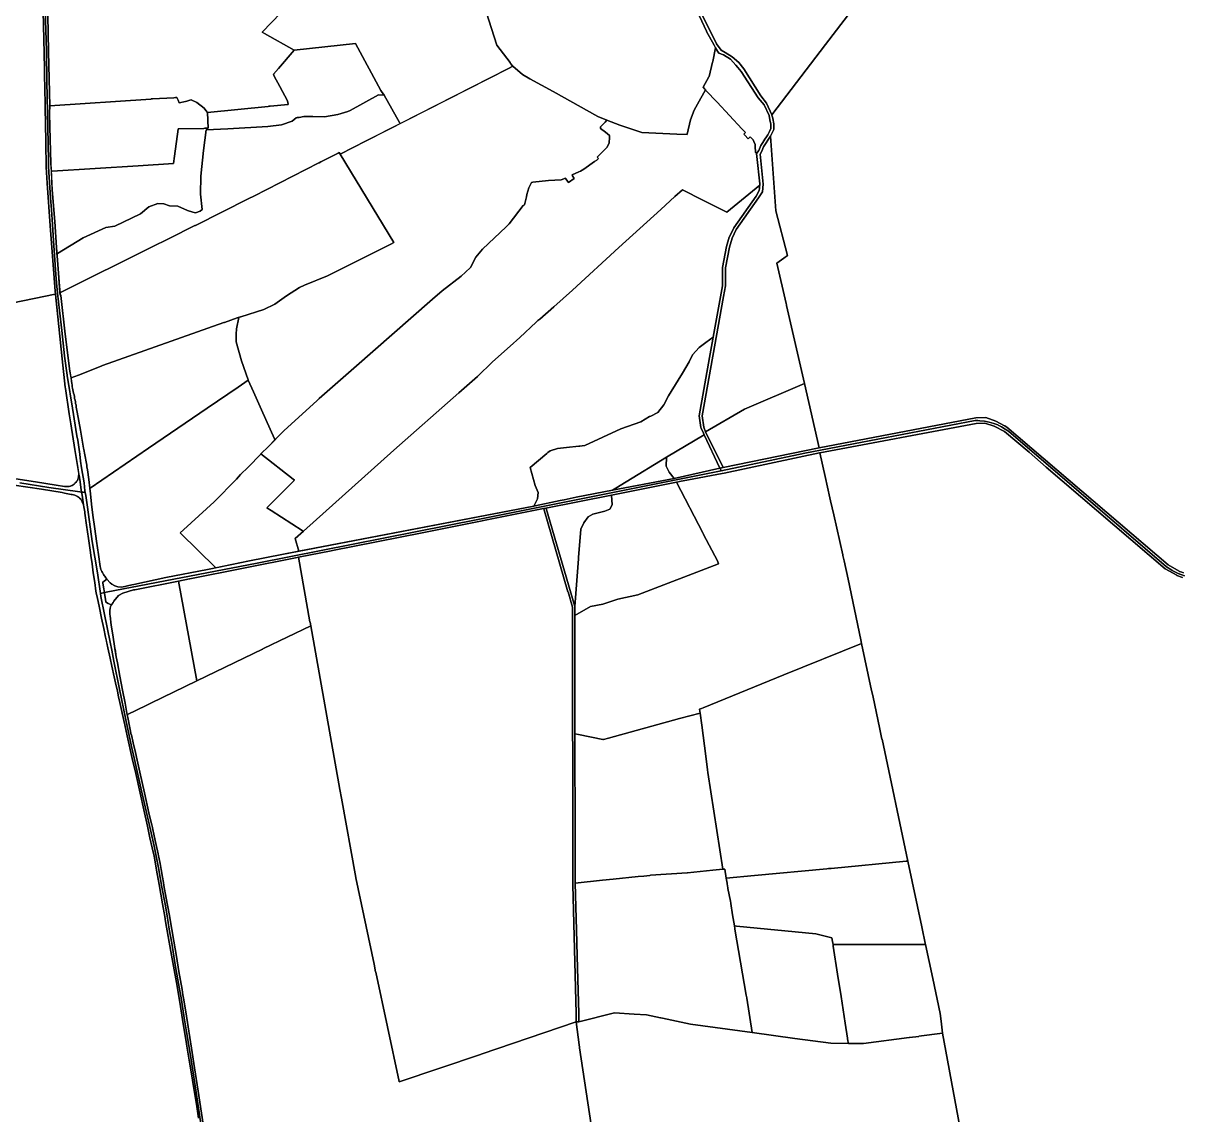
# Model space of a CAD drawing. Header units: metres. Extents: x 3 to 1005126, y 39 to 4383651.
# Drawn here: x 491839 to 493814, y 4359851 to 4361712 of the extents above; entities that cross this region are included whole.
import ezdxf

# ---------------------------------------------------------------- set-up
doc = ezdxf.new("R2010")
doc.units = ezdxf.units.M
doc.header["$MEASUREMENT"] = 0
doc.layers.add('TM_Llucmajor', color=7, linetype='Continuous')

msp = doc.modelspace()

# ---------------------------------------------------------------- linework, layer by layer
at = {"layer": 'TM_Llucmajor', "linetype": 'Continuous', "flags": 128}
for points in [[(493525.7, 4362092.7), (493206.6, 4361675.9), (493115.1, 4361556.1), (493106.1, 4361575.6), (493096.1, 4361588.1), (493067.1, 4361634.3), (493058.6, 4361645.3), (493047.2, 4361655), (493035.5, 4361662.2), (493028.6, 4361666), (493020.7, 4361677.3), (492971.6, 4361776.4)], [(493816.4, 4360775.2), (493813.6, 4360776.3), (493809.6, 4360777.8), (493809.4, 4360777.9), (493790.4, 4360789), (493515.5, 4361023.8), (493514.6, 4361024.3), (493512.2, 4361025.6), (493511.3, 4361026), (493496.5, 4361033.8), (493479.5, 4361039.8), (493462.9, 4361039.7), (493195.5, 4360988.4), (493170.4, 4361098), (493140.1, 4361231.1), (493139.8, 4361232.3), (493139.3, 4361234.3), (493123.5, 4361303.4), (493135.5, 4361311.9), (493141.7, 4361316.3), (493122.1, 4361392.1), (493122.1, 4361392.1), (493112.6, 4361519.5), (493118.3, 4361531.1), (493118.6, 4361540.8), (493116.6, 4361549.7), (493116.5, 4361550.1), (493115.2, 4361555.7), (493115.1, 4361556.1), (493206.6, 4361675.9), (493525.7, 4362092.7)], [(492388.9, 4361845), (492246.4, 4361696.7), (492250.4, 4361694.5), (492300.7, 4361666.2), (492274, 4361635.1), (492265.5, 4361625.2), (492267.1, 4361622.1), (492276.4, 4361604.5), (492289.5, 4361579.8), (492290.5, 4361574.4), (492290.7, 4361573.5), (492259.9, 4361570.7), (492259.3, 4361570.6), (492257.9, 4361570.5), (492256.7, 4361570.4), (492153.3, 4361560.2), (492150.6, 4361563.3), (492147.3, 4361567.1), (492134.9, 4361577), (492125.4, 4361581.3), (492123.3, 4361580.8), (492117.9, 4361579.5), (492115.8, 4361578.9), (492105.2, 4361576.3), (492103.1, 4361580.8), (492101, 4361585.4), (492099.3, 4361585.4), (492098.7, 4361585.3), (492095.9, 4361585.1), (492059.3, 4361583.1), (492057.4, 4361583), (492056.5, 4361582.9), (491884.7, 4361571.4), (491884.4, 4361571.4), (491884.4, 4361571.4), (491882.1, 4361664), (491880.5, 4361757.4)], [(492619.4, 4361759), (492646.1, 4361675), (492668.8, 4361645.1), (492669.8, 4361643.6), (492673.1, 4361639.3), (492673.1, 4361639.3), (492673.7, 4361638.7), (492666, 4361634.8), (492481.9, 4361541.2), (492480.7, 4361543.2), (492454.1, 4361589.4), (492449.7, 4361595.8), (492448.6, 4361597.5), (492405.4, 4361677.6), (492300.7, 4361666.2), (492250.4, 4361694.5), (492246.4, 4361696.7), (492388.9, 4361845)], [(492971.6, 4361776.4), (493020.7, 4361677.3), (493028.6, 4361666), (493035.5, 4361662.2), (493047.2, 4361655), (493058.6, 4361645.3), (493067.1, 4361634.3), (493096.1, 4361588.1), (493106.1, 4361575.6), (493115.1, 4361556.1), (493115.2, 4361555.7), (493116.5, 4361550.1), (493116.6, 4361549.7), (493118.6, 4361540.8), (493118.3, 4361531.1), (493112.6, 4361519.5), (493100.7, 4361501.7), (493097.7, 4361494.3), (493095.2, 4361488.9), (493100, 4361437.8), (493099.2, 4361424.5), (493092.2, 4361414.5), (493054.4, 4361360.7), (493047.3, 4361345.9), (493042.7, 4361330.3), (493036.3, 4361295.1), (493035.8, 4361272.2), (493035.8, 4361271), (493035.8, 4361264.3), (493032.5, 4361246.1), (492996, 4361042.8), (492999, 4361023.5), (493002.2, 4361015.5), (493031.8, 4360954.7), (493026.6, 4360953.6), (493026.5, 4360953.6), (492999.6, 4361010.6), (492998.3, 4361013.4), (492994.3, 4361021.8), (492994.1, 4361023.2), (492990.9, 4361042.7), (493008.7, 4361142.1), (493014.3, 4361173.4), (493014.5, 4361174.3), (493015, 4361176.8), (493030.8, 4361264.6), (493030.8, 4361264.7), (493031.2, 4361295.5), (493037.7, 4361331.3), (493037.7, 4361331.4), (493042.5, 4361347.7), (493042.6, 4361347.9), (493050, 4361363.3), (493050.1, 4361363.5), (493088.5, 4361417.6), (493093.7, 4361427.2), (493093.9, 4361430.5), (493094.2, 4361433.7), (493094.5, 4361438.1), (493094.5, 4361438.2), (493089.3, 4361484.7), (493088.7, 4361490.2), (493092.7, 4361495), (493096.4, 4361503.6), (493096.4, 4361503.8), (493099.8, 4361509.1), (493103.3, 4361514.4), (493105.9, 4361518.4), (493108.2, 4361521.9), (493111, 4361527.7), (493113.2, 4361532.6), (493113.5, 4361540.2), (493111.8, 4361547.7), (493110.2, 4361554.6), (493101.7, 4361573), (493091.9, 4361585.2), (493062.6, 4361629.9), (493057.3, 4361636.4), (493053.7, 4361640.7), (493044.4, 4361650.7), (493032.5, 4361658.1), (493024.7, 4361661), (493022.6, 4361664.3), (493019.1, 4361670.1), (493016.5, 4361674.5), (493003.8, 4361698), (493003.4, 4361698.7), (492991.9, 4361724.1)], [(491880.5, 4361757.4), (491882.1, 4361664), (491884.4, 4361570.6), (491884.2, 4361559.2), (491884.6, 4361535.3), (491886.4, 4361472.9), (491888.7, 4361428.4), (491892.8, 4361374.1), (491895.9, 4361330.1), (491897, 4361315.5), (491899.1, 4361285.9), (491902.1, 4361249.5), (491903.2, 4361248.1), (491910.5, 4361181.9), (491918.6, 4361118.9), (491921.4, 4361102.6), (491921.5, 4361101.3), (491921.8, 4361098.3), (491922.3, 4361095.3), (491922.8, 4361092.4), (491923.3, 4361090.3), (491923.9, 4361087.4), (491924.5, 4361084.5), (491925.1, 4361081.5), (491925.7, 4361078.6), (491926.3, 4361075.6), (491926.8, 4361072.7), (491927.4, 4361069.7), (491928, 4361066.8), (491928.5, 4361063.8), (491929.1, 4361060.9), (491929.6, 4361057.9), (491930.2, 4361055), (491930.7, 4361052), (491931.2, 4361049.1), (491936.6, 4361018.5), (491942, 4360987.6), (491942.4, 4360985.3), (491943, 4360982.4), (491943.5, 4360979.4), (491943.5, 4360979.3), (491944.1, 4360976.4), (491944.6, 4360973.4), (491945.1, 4360970.5), (491945.7, 4360967.5), (491946.2, 4360964.6), (491946.8, 4360961.6), (491947.3, 4360958.7), (491947.8, 4360955.7), (491948.6, 4360951), (491950.7, 4360934.4), (491952.6, 4360919.6), (491952.7, 4360919.1), (491952.8, 4360918.3), (491953, 4360915.8), (491955.4, 4360892.2), (491957.9, 4360873.6), (491961.1, 4360850), (491964.1, 4360829.2), (491967.4, 4360806.4), (491970.5, 4360786.2), (491970.9, 4360784), (491971.6, 4360781.2), (491972.8, 4360778.4), (491973.3, 4360777.5), (491974.3, 4360775.6), (491974.7, 4360774.8), (491975.6, 4360773.3), (491976.2, 4360772.2), (491977.2, 4360770.7), (491977.8, 4360769.7), (491978, 4360769.5), (491979.7, 4360767), (491981.5, 4360764.6), (491977.1, 4360761), (491975.1, 4360759.3), (491974.6, 4360758.2), (491975.9, 4360750.6), (491977.4, 4360741.6), (491970.8, 4360740.3), (491965.5, 4360775.1), (491956.6, 4360828.7), (491948.5, 4360887.2), (491945.6, 4360906.8), (491944.9, 4360912.1), (491944.4, 4360915.2), (491942.8, 4360928.5), (491938.6, 4360954.2), (491937, 4360965.8), (491935.4, 4360977.3), (491932, 4361001.3), (491930.8, 4361008.7), (491923, 4361055.9), (491914.5, 4361108.1), (491914, 4361110.8), (491913.8, 4361112.4), (491909.6, 4361144.8), (491909.5, 4361145.3), (491904.7, 4361188.6), (491900.9, 4361222.4), (491897.8, 4361252.2), (491896, 4361269.5), (491895, 4361283.8), (491892.5, 4361316.6), (491890.6, 4361341.4), (491888.9, 4361369.1), (491887.1, 4361394.3), (491885.6, 4361414.4), (491882.4, 4361467.1), (491882.2, 4361477.7), (491881, 4361534.9), (491879.5, 4361612.4), (491878.6, 4361664.9), (491876.8, 4361734.8)], [(492991.9, 4361724.1), (493003.4, 4361698.7), (493003.8, 4361698), (493016.5, 4361674.5), (493019.1, 4361670.1), (493014.3, 4361646.9), (493014.1, 4361645.9), (493008.4, 4361621.6), (493007.9, 4361620.7), (492997.9, 4361602.9), (493000.9, 4361599.8), (493001.3, 4361599.3), (493001.7, 4361598.9), (493001.9, 4361598.6), (492988.5, 4361574.3), (492982.6, 4361563.9), (492976.3, 4361547.6), (492970.6, 4361522.8), (492970.5, 4361522.4), (492952.9, 4361523.1), (492893.3, 4361525.7), (492855.7, 4361538.3), (492834, 4361546.8), (492818.4, 4361553), (492742.1, 4361595.6), (492702.8, 4361617.4), (492689.8, 4361624.7), (492673.7, 4361638.7), (492673.7, 4361638.7), (492673.7, 4361638.7), (492673.1, 4361639.3), (492669.8, 4361643.6), (492668.8, 4361645.1), (492646.1, 4361675), (492619.4, 4361759)], [(491873.4, 4361732.4), (491874.2, 4361684.9), (491875.2, 4361635.6), (491875.5, 4361615.9), (491875.7, 4361608.8), (491876.6, 4361565.5), (491877.1, 4361542.1), (491877.1, 4361542.1), (491877.7, 4361508.6), (491878.5, 4361466.9), (491879.8, 4361439.5), (491885.2, 4361366.7), (491890, 4361300.5), (491893.4, 4361255.6), (491894, 4361250.4), (491893.7, 4361250.4), (491802.7, 4361231.3)], [(491876.8, 4361734.8), (491878.6, 4361664.9), (491879.5, 4361612.4), (491881, 4361534.9), (491882.2, 4361477.7), (491882.4, 4361467.1), (491885.6, 4361414.4), (491887.1, 4361394.3), (491888.9, 4361369.1), (491890.6, 4361341.4), (491892.5, 4361316.6), (491895, 4361283.8), (491896, 4361269.5), (491897.8, 4361252.2), (491900.9, 4361222.4), (491904.7, 4361188.6), (491909.5, 4361145.3), (491909.6, 4361144.8), (491913.8, 4361112.4), (491914, 4361110.8), (491914.5, 4361108.1), (491923, 4361055.9), (491930.8, 4361008.7), (491932, 4361001.3), (491935.4, 4360977.3), (491937, 4360965.8), (491938.6, 4360954.2), (491942.8, 4360928.5), (491944.4, 4360915.2), (491944.9, 4360912.1), (491941.1, 4360912.6), (491938.7, 4360912.9), (491938.7, 4360913), (491937.6, 4360920.7), (491936.1, 4360930.4), (491934.3, 4360941.9), (491931.1, 4360961.9), (491927.2, 4360985.5), (491920.3, 4361029.2), (491917.5, 4361046.5), (491911.2, 4361089.5), (491910.9, 4361091.8), (491905.8, 4361139.9), (491899.9, 4361195.3), (491893.4, 4361255.6), (491890, 4361300.5), (491885.2, 4361366.7), (491879.8, 4361439.5), (491878.5, 4361466.9), (491877.7, 4361508.6), (491877.1, 4361542.1), (491877.1, 4361542.1), (491876.6, 4361565.5), (491875.7, 4361608.8), (491875.5, 4361615.9), (491875.2, 4361635.6), (491874.2, 4361684.9), (491873.4, 4361732.4)], [(491802.7, 4361231.3), (491893.7, 4361250.4), (491894, 4361250.4), (491899.9, 4361195.3), (491905.8, 4361139.9), (491910.9, 4361091.8), (491911.2, 4361089.5), (491917.5, 4361046.5), (491920.3, 4361029.2), (491920.3, 4361029.2), (491927.2, 4360985.5), (491931.1, 4360961.9), (491934.1, 4360942.7), (491933.5, 4360940.3), (491933.3, 4360938.3), (491932.9, 4360936.6), (491932.8, 4360936.4), (491932.1, 4360934.5), (491931.5, 4360932.9), (491931.3, 4360932.6), (491929.7, 4360930.4), (491927.9, 4360928.4), (491927.2, 4360927.7), (491925.9, 4360926.5), (491924.3, 4360925.3), (491922.7, 4360924.4), (491921, 4360923.5), (491919.8, 4360923.1), (491919.1, 4360922.9), (491917.9, 4360922.6), (491917.3, 4360922.5), (491915.4, 4360922.2), (491914.6, 4360922.2), (491913.4, 4360922.2), (491911.5, 4360922.4), (491910.1, 4360922.6), (491909.6, 4360922.7), (491909.5, 4360922.7), (491895.2, 4360924.9), (491859.8, 4360930.1), (491811.9, 4360937.6)], [(493815, 4360767.3), (493805.3, 4360770.9), (493805.1, 4360771), (493785.2, 4360782.3), (493582.8, 4360955.6), (493553.3, 4360980.9), (493511.7, 4361016.3), (493493.9, 4361025), (493477.9, 4361030.2), (493463.1, 4361030.1), (493196.6, 4360980), (493196.3, 4360979.9), (493033.6, 4360945.1), (493030.5, 4360944.4), (492973.2, 4360933.8), (492957.8, 4360930.7), (492957.4, 4360930.7), (492953.5, 4360929.9), (492952.8, 4360929.8), (492842, 4360907.7), (492841.8, 4360907.7), (492730.1, 4360885.5), (492729.7, 4360885.4), (492726.2, 4360884.8), (492725.8, 4360884.7), (492519.3, 4360843.7), (492366.1, 4360813.3), (492364.1, 4360812.9), (492308.1, 4360801.8), (492305.9, 4360801.3), (492122.9, 4360765), (492122.8, 4360765), (492104, 4360761.2), (492103.6, 4360761.2), (492029.2, 4360746.4), (492027.1, 4360746), (492009.1, 4360740.8), (492001.6, 4360736.7), (491993.8, 4360726.9), (491992.3, 4360724.8), (491991, 4360722.6), (491990.1, 4360720.7), (491989.5, 4360720.8), (491989.5, 4360720.8), (491984, 4360723.2), (491981.1, 4360724.5), (491980.2, 4360725.3), (491979.3, 4360730.4), (491977.6, 4360740.1), (491977.4, 4360741.6), (491980.7, 4360742.2), (492237.7, 4360791.8), (492616.6, 4360866.7), (493028.6, 4360949), (493171.3, 4360979.3), (493461.5, 4361034.7), (493465.9, 4361034.7), (493469.6, 4361034.6), (493477.7, 4361033.7), (493485.6, 4361032.1), (493493.4, 4361029.9), (493500.2, 4361027.3), (493500.8, 4361027), (493506.7, 4361024.1), (493512.9, 4361020.4), (493518.1, 4361016.7), (493638.4, 4360913.8), (493787.5, 4360785.4), (493794.9, 4360780.8), (493797.3, 4360779.4), (493807.7, 4360774.3), (493818.4, 4360770.1)], [(493818.4, 4360770.1), (493807.7, 4360774.3), (493797.3, 4360779.4), (493794.9, 4360780.8), (493787.5, 4360785.4), (493638.4, 4360913.8), (493518.1, 4361016.7), (493512.9, 4361020.4), (493506.7, 4361024.1), (493500.8, 4361027), (493500.2, 4361027.3), (493493.4, 4361029.9), (493485.6, 4361032.1), (493477.7, 4361033.7), (493469.6, 4361034.6), (493465.9, 4361034.7), (493461.5, 4361034.7), (493171.3, 4360979.3), (493028.6, 4360949), (493028.6, 4360949), (493026.7, 4360953.4), (493026.6, 4360953.6), (493031.8, 4360954.7), (493195.5, 4360988.4), (493462.9, 4361039.7), (493479.5, 4361039.8), (493496.5, 4361033.8), (493511.3, 4361026), (493512.2, 4361025.6), (493514.6, 4361024.3), (493515.5, 4361023.8), (493790.4, 4360789), (493809.4, 4360777.9), (493809.6, 4360777.8), (493813.6, 4360776.3), (493816.4, 4360775.2)], [(493482.9, 4359573.1), (493406.1, 4359990.4), (493403.7, 4360010.9), (493402.1, 4360023.9), (493389.4, 4360083.9), (493377.1, 4360141.6), (493376.6, 4360144.1), (493371.3, 4360169), (493370.7, 4360171.8), (493346.9, 4360284), (493302.8, 4360491.7), (493302.7, 4360491.9), (493299.7, 4360506), (493299.1, 4360508.9), (493286.9, 4360566.2), (493285.1, 4360574.7), (493268.1, 4360654.9), (493266.8, 4360661.1), (493244.9, 4360764.2), (493238.2, 4360795.7), (493236.1, 4360805), (493235.9, 4360806.2), (493220.5, 4360874.2), (493215.1, 4360898.1), (493214, 4360903), (493205.7, 4360939.5), (493205.7, 4360939.5), (493196.6, 4360980), (493463.1, 4361030.1), (493477.9, 4361030.2), (493493.9, 4361025), (493511.7, 4361016.3), (493553.3, 4360980.9), (493582.8, 4360955.6), (493785.2, 4360782.3), (493805.1, 4360771), (493805.3, 4360770.9), (493815, 4360767.3)], [(491811.9, 4360937.6), (491859.8, 4360930.1), (491895.2, 4360924.9), (491909.5, 4360922.7), (491909.6, 4360922.7), (491910.1, 4360922.6), (491911.5, 4360922.4), (491913.4, 4360922.2), (491915.4, 4360922.2), (491917.3, 4360922.5), (491919.1, 4360922.9), (491919.8, 4360923.1), (491921, 4360923.5), (491922.7, 4360924.4), (491924.3, 4360925.3), (491925.9, 4360926.5), (491927.2, 4360927.7), (491927.9, 4360928.4), (491929.7, 4360930.4), (491931.3, 4360932.6), (491931.5, 4360932.9), (491932.1, 4360934.5), (491932.8, 4360936.4), (491932.9, 4360936.6), (491933.3, 4360938.3), (491933.5, 4360940.3), (491934.1, 4360942.7), (491934.1, 4360942.7), (491934.3, 4360941.9), (491936.1, 4360930.4), (491937.6, 4360920.7), (491938.7, 4360913), (491938.7, 4360912.9), (491935.8, 4360913.3), (491883, 4360920.8), (491833.1, 4360928.9)], [(491833.1, 4360928.9), (491883, 4360920.8), (491935.8, 4360913.3), (491935.8, 4360913.3), (491938.7, 4360912.9), (491939.5, 4360907.6), (491942, 4360890.9), (491939.8, 4360896.2), (491937.1, 4360900.6), (491935.2, 4360902.7), (491934.9, 4360903.1), (491933.7, 4360904), (491933.5, 4360904.2), (491931.7, 4360905.3), (491929.5, 4360906.4), (491927.3, 4360907.4), (491925, 4360908.1), (491922.7, 4360908.7), (491921, 4360908.9), (491909.3, 4360911.2), (491905.5, 4360912.2), (491870.3, 4360917.6), (491800.2, 4360928.3)], [(491800.2, 4360928.3), (491870.3, 4360917.6), (491905.5, 4360912.2), (491909.3, 4360911.2), (491921, 4360908.9), (491922.7, 4360908.7), (491925, 4360908.1), (491927.3, 4360907.4), (491929.5, 4360906.4), (491931.7, 4360905.3), (491933.5, 4360904.2), (491933.7, 4360904), (491934.9, 4360903.1), (491935.2, 4360902.7), (491937.1, 4360900.6), (491939.8, 4360896.2), (491942, 4360890.9), (491942.4, 4360887.9), (491943.1, 4360884.9), (491943.5, 4360882), (491943.9, 4360879), (491944, 4360877), (491946.9, 4360856.6), (491950.2, 4360833.5), (491953.7, 4360809.7), (491954.4, 4360804.8), (491956.5, 4360790.6), (491958.6, 4360775.1), (491961, 4360759), (491963.1, 4360744.1), (491963.5, 4360741.1), (491965.5, 4360731.6), (491966.6, 4360726.3), (491968.9, 4360715.4), (491972.5, 4360698.2), (491976.4, 4360680.5), (491979.4, 4360665.7), (491983.4, 4360647.6), (491987.1, 4360630), (491990.2, 4360616.3), (491994.2, 4360598), (491996.5, 4360587.9), (491999.6, 4360573.8), (492001.8, 4360563.8), (492003.9, 4360554.1), (492007.2, 4360538.9), (492007.9, 4360535.8), (492012.2, 4360516.4), (492016.5, 4360497.6), (492025.1, 4360458.7), (492030.8, 4360433.2), (492038.3, 4360399.4), (492044.5, 4360371.4), (492050.7, 4360343.6), (492055, 4360323.7), (492059, 4360306.2), (492062.1, 4360292.2), (492063.4, 4360286.2), (492066.5, 4360268.4), (492070.7, 4360244), (492076.5, 4360211.1), (492080.3, 4360189.3), (492081.9, 4360180.9), (492086.3, 4360155.6), (492090.9, 4360129.7), (492095.3, 4360104.8), (492100.3, 4360076.9), (492103.6, 4360056.9), (492103.6, 4360056.9), (492107.1, 4360035.9), (492110.7, 4360013.7), (492113.6, 4359996.4), (492117, 4359976.1), (492118.2, 4359968.6), (492122.2, 4359944.7), (492125, 4359928.2), (492130.7, 4359892.9), (492135, 4359865.5), (492138.1, 4359845.6)], [(492138.1, 4359845.6), (492135, 4359865.5), (492130.7, 4359892.9), (492125, 4359928.2), (492122.2, 4359944.7), (492118.2, 4359968.6), (492117, 4359976.1), (492113.6, 4359996.4), (492110.7, 4360013.7), (492107.1, 4360035.9), (492103.6, 4360056.9), (492100.3, 4360076.9), (492095.3, 4360104.8), (492090.9, 4360129.7), (492086.3, 4360155.6), (492081.9, 4360180.9), (492080.3, 4360189.3), (492076.5, 4360211.1), (492070.7, 4360244), (492066.5, 4360268.4), (492063.4, 4360286.2), (492062.1, 4360292.2), (492059, 4360306.2), (492055, 4360323.7), (492050.7, 4360343.6), (492044.5, 4360371.4), (492038.3, 4360399.4), (492030.8, 4360433.2), (492025.1, 4360458.7), (492016.5, 4360497.6), (492012.2, 4360516.4), (492007.9, 4360535.8), (492007.2, 4360538.9), (492003.9, 4360554.1), (492001.8, 4360563.8), (491999.6, 4360573.8), (491996.5, 4360587.9), (491994.2, 4360598), (491990.2, 4360616.3), (491987.1, 4360630), (491983.4, 4360647.6), (491980.9, 4360658.9), (491979.4, 4360665.7), (491976.4, 4360680.5), (491972.5, 4360698.2), (491968.9, 4360715.4), (491966.6, 4360726.3), (491965.5, 4360731.6), (491963.5, 4360741.1), (491963.1, 4360744.1), (491961, 4360759), (491958.6, 4360775.1), (491956.5, 4360790.6), (491954.4, 4360804.8), (491953.7, 4360809.7), (491950.2, 4360833.5), (491946.9, 4360856.6), (491944, 4360877), (491943.9, 4360879), (491943.5, 4360882), (491943.1, 4360884.9), (491942.4, 4360887.9), (491942, 4360890.9), (491939.5, 4360907.6), (491938.7, 4360912.9), (491938.7, 4360912.9), (491941.1, 4360912.6), (491944.9, 4360912.1), (491945.6, 4360906.8), (491948.5, 4360887.2), (491956.6, 4360828.7), (491965.5, 4360775.1), (491970.8, 4360739.9), (491971.6, 4360735), (491977.7, 4360704.4), (491987.2, 4360657.1), (491989.9, 4360643.6), (491993.7, 4360624.6), (492003.2, 4360577.2), (492014, 4360524.6), (492023.8, 4360479.3), (492029, 4360457.1), (492041, 4360403.6), (492051, 4360359.1), (492055.9, 4360337), (492062.1, 4360309.4), (492069.5, 4360272.3), (492075.5, 4360239.6), (492080.9, 4360210.7), (492084.2, 4360190.3), (492088, 4360167.6), (492092.2, 4360144.2), (492098.3, 4360107), (492102.6, 4360081.6), (492108.7, 4360047.4), (492113.5, 4360016.7), (492117, 4359996.2), (492124.1, 4359952.3), (492133.5, 4359893.5), (492143.7, 4359824.8)], [(492143.7, 4359824.8), (492133.5, 4359893.5), (492124.1, 4359952.3), (492117, 4359996.2), (492113.5, 4360016.7), (492108.7, 4360047.4), (492102.6, 4360081.6), (492098.3, 4360107), (492092.2, 4360144.2), (492088, 4360167.6), (492084.2, 4360190.3), (492080.9, 4360210.7), (492075.5, 4360239.6), (492069.5, 4360272.3), (492062.1, 4360309.4), (492055.9, 4360337), (492051, 4360359.1), (492041, 4360403.6), (492029, 4360457.1), (492023.8, 4360479.3), (492014, 4360524.6), (492003.2, 4360577.2), (491993.7, 4360624.6), (491989.9, 4360643.6), (491987.2, 4360657.1), (491977.7, 4360704.4), (491971.6, 4360735), (491970.8, 4360739.9), (491970.8, 4360740.3), (491977.4, 4360741.6), (491977.6, 4360740.1), (491979.3, 4360730.4), (491980.2, 4360725.3), (491981.1, 4360724.5), (491984, 4360723.2), (491989.5, 4360720.8), (491989.2, 4360720.3), (491988.1, 4360717.6), (491987.3, 4360714.7), (491986.9, 4360711.7), (491986.9, 4360710.6), (491986.8, 4360707.6), (491987, 4360704.6), (491987, 4360704.2), (491987.2, 4360701.7), (491989.3, 4360686.3), (491991.7, 4360669.4), (491995.3, 4360646.5), (491995.6, 4360645), (491997.8, 4360632.3), (491999.8, 4360621.9), (492004, 4360599.1), (492008.4, 4360575), (492012.7, 4360553), (492016, 4360536.2), (492018, 4360525.8), (492023.3, 4360499.3), (492023.5, 4360499.3), (492026.7, 4360485.3), (492030.6, 4360468.7), (492033.4, 4360456), (492038.1, 4360435.2), (492045.9, 4360400.4), (492053.5, 4360366.3), (492057.9, 4360347.1), (492058.2, 4360345.6), (492059.2, 4360341), (492059.3, 4360340.4), (492062.4, 4360327.1), (492065.3, 4360313.9), (492069, 4360296.4), (492069.8, 4360293), (492072.3, 4360279.5), (492073.6, 4360272.8), (492074.3, 4360269.3), (492076.5, 4360256.3), (492078, 4360247.6), (492079, 4360242.1), (492082.9, 4360220.4), (492087.6, 4360193.9), (492092.2, 4360167.2), (492095.7, 4360147.4), (492100.2, 4360121.2), (492104.5, 4360095.7), (492109.8, 4360064.9), (492111.2, 4360056.1), (492112.2, 4360050.3), (492116.2, 4360026.7), (492120.3, 4360001.4), (492126.1, 4359964.9), (492131.3, 4359931.7), (492137.5, 4359891.5), (492143, 4359854.4), (492149.5, 4359812.9)], [(492149.5, 4359812.9), (492143, 4359854.4), (492137.5, 4359891.5), (492131.3, 4359931.7), (492126.1, 4359964.9), (492120.3, 4360001.4), (492116.2, 4360026.7), (492112.2, 4360050.3), (492111.2, 4360056.1), (492109.8, 4360064.9), (492104.5, 4360095.7), (492100.2, 4360121.2), (492095.7, 4360147.4), (492092.2, 4360167.2), (492087.6, 4360193.9), (492082.9, 4360220.4), (492079, 4360242.1), (492078, 4360247.6), (492076.5, 4360256.3), (492074.3, 4360269.3), (492073.6, 4360272.8), (492072.3, 4360279.5), (492069.8, 4360293), (492069, 4360296.4), (492065.3, 4360313.9), (492062.4, 4360327.1), (492059.3, 4360340.4), (492059.2, 4360341), (492058.2, 4360345.6), (492057.9, 4360347.1), (492053.5, 4360366.3), (492045.9, 4360400.4), (492038.1, 4360435.2), (492033.4, 4360456), (492030.6, 4360468.7), (492026.7, 4360485.3), (492023.5, 4360499.3), (492023.3, 4360499.3), (492018, 4360525.8), (492016.5, 4360533.6), (492017, 4360533.9), (492017, 4360533.9), (492048.6, 4360549.2), (492051.2, 4360550.4), (492056.8, 4360553.2), (492135.3, 4360591.1), (492246.7, 4360645.1), (492247.3, 4360645.4), (492247.8, 4360645.6), (492248.9, 4360646.1), (492329.1, 4360685), (492379, 4360405.9), (492381.6, 4360391.1), (492381.7, 4360390.9), (492406, 4360255.7), (492406.1, 4360255.4), (492437.1, 4360107.9), (492439.7, 4360095.1), (492439.9, 4360094.6), (492479.6, 4359908.3), (492479.8, 4359907.3), (492618.4, 4359954.2), (492619.8, 4359954.6), (492781.6, 4360010), (492786.7, 4359970.7), (492786.8, 4359970), (492787.1, 4359967), (492787.2, 4359966.5), (492787.3, 4359965.7), (492815.6, 4359778)], [(492815.6, 4359778), (492787.3, 4359965.7), (492787.2, 4359966.5), (492787.1, 4359967), (492786.8, 4359970), (492786.7, 4359970.7), (492786.7, 4359970.7), (492781.6, 4360010), (492786.1, 4360010), (492846.8, 4360025.2), (492880.5, 4360023.2), (492901.4, 4360021.9), (492925.2, 4360016.8), (492925.7, 4360016.7), (492928.6, 4360016), (492976.3, 4360005.8), (493081.7, 4359991.6), (493154.2, 4359981.7), (493215.4, 4359973.4), (493245.4, 4359973), (493271.3, 4359972.7), (493349.2, 4359983), (493349.4, 4359983), (493365.4, 4359985.1), (493365.8, 4359985.2), (493406.1, 4359990.4), (493482.9, 4359573.1)]]:
    msp.add_lwpolyline(points, dxfattribs=at)
for points in [[(491896.7, 4361319.3), (491895.9, 4361330.1), (491892.8, 4361374.1), (491888.7, 4361428.4), (491887.1, 4361459.9), (491887.9, 4361460), (491888.6, 4361460), (492034.8, 4361469.3), (492095.5, 4361473.2), (492097.2, 4361485.7), (492103.3, 4361531.7), (492103.4, 4361532.1), (492146.8, 4361532.9), (492147.2, 4361532.9), (492148.5, 4361533), (492149.2, 4361533), (492154.6, 4361533.4), (492153.3, 4361560.2), (492256.7, 4361570.4), (492257.9, 4361570.5), (492259.3, 4361570.6), (492259.9, 4361570.7), (492290.7, 4361573.5), (492290.5, 4361574.4), (492289.5, 4361579.8), (492276.4, 4361604.5), (492267.1, 4361622.1), (492265.5, 4361625.2), (492274, 4361635.1), (492300.7, 4361666.2), (492405.4, 4361677.6), (492448.6, 4361597.5), (492449.7, 4361595.8), (492454.1, 4361589.4), (492444.9, 4361590.2), (492396.4, 4361563.6), (492392.6, 4361561.5), (492375.4, 4361556.8), (492352.7, 4361552.7), (492333, 4361553), (492317.3, 4361553.4), (492309.2, 4361551.4), (492306.2, 4361551.4), (492304.5, 4361550.7), (492297.4, 4361545.1), (492279.3, 4361538.7), (492256, 4361536), (492187.9, 4361532), (492151.2, 4361530.6), (492146.3, 4361495.3), (492142.1, 4361451.2), (492141.3, 4361420.6), (492144, 4361394.7), (492140.9, 4361391.8), (492132.6, 4361388.9), (492128.3, 4361389.8), (492119, 4361393), (492102.9, 4361400.4), (492088.5, 4361400.8), (492079, 4361404.5), (492068.7, 4361405), (492053, 4361399.2), (492039, 4361387.2), (491995.5, 4361366.1), (491980, 4361364.1), (491941.2, 4361346.4), (491897.5, 4361319.8), (491896.7, 4361319.3)], [(493099.8, 4361509.1), (493096.4, 4361503.8), (493096.4, 4361503.6), (493092.7, 4361495), (493088.7, 4361490.2), (493087.4, 4361492), (493086.8, 4361502.4), (493086.7, 4361505.3), (493084.4, 4361510.3), (493083, 4361513.5), (493078.1, 4361518.6), (493074.8, 4361515), (493068.9, 4361521.3), (493067.4, 4361522.9), (493070.3, 4361525.9), (493069.5, 4361526.7), (493068.7, 4361527.5), (493068.1, 4361528.1), (493064.1, 4361532.4), (493021.9, 4361577.4), (493002.8, 4361597.7), (493002.2, 4361598.4), (493001.7, 4361598.9), (493001.3, 4361599.3), (493000.9, 4361599.8), (492997.9, 4361602.9), (493007.9, 4361620.7), (493008.4, 4361621.6), (493014.1, 4361645.9), (493014.3, 4361646.9), (493019.1, 4361670.1), (493022.6, 4361664.3), (493024.7, 4361661), (493032.5, 4361658.1), (493044.4, 4361650.7), (493053.7, 4361640.7), (493057.3, 4361636.4), (493062.6, 4361629.9), (493091.9, 4361585.2), (493101.7, 4361573), (493110.2, 4361554.6), (493111.8, 4361547.7), (493113.5, 4361540.2), (493113.2, 4361532.6), (493111, 4361527.7), (493108.2, 4361521.9), (493105.9, 4361518.4), (493103.3, 4361514.4), (493099.8, 4361509.1)], [(492318.3, 4361265.4), (492357.7, 4361281.6), (492465.4, 4361335.7), (492470.5, 4361338.3), (492379.1, 4361488.9), (492423.9, 4361511.7), (492666, 4361634.8), (492673.7, 4361638.7), (492673.7, 4361638.7), (492689.8, 4361624.7), (492702.8, 4361617.4), (492742.1, 4361595.6), (492818.4, 4361553), (492834, 4361546.8), (492830.9, 4361543.7), (492822.9, 4361535.7), (492822.9, 4361532.9), (492831.3, 4361526.2), (492838.1, 4361520.8), (492838.1, 4361517.6), (492838, 4361508.2), (492834.1, 4361500.8), (492817.6, 4361483.7), (492819.2, 4361482), (492819.6, 4361481.6), (492816.6, 4361478.8), (492812.8, 4361476.2), (492794.5, 4361463.6), (492789.1, 4361460), (492786.1, 4361458.6), (492774.5, 4361453.5), (492775.3, 4361452.2), (492778.3, 4361447.2), (492768.6, 4361440.4), (492764.1, 4361446.8), (492763.1, 4361448.1), (492756, 4361445), (492734.6, 4361444.3), (492707.7, 4361441.1), (492705.2, 4361440.4), (492700.6, 4361431.6), (492699.1, 4361425.8), (492697.7, 4361420.2), (492696.8, 4361416.4), (492693.4, 4361402.5), (492691.4, 4361401.2), (492667.2, 4361370.1), (492662.1, 4361365.1), (492621.9, 4361326.9), (492610.8, 4361313.6), (492601.6, 4361295.6), (492592.8, 4361287.6), (492585.3, 4361280.7), (492553.4, 4361256.1), (492536.6, 4361241.5), (492402.6, 4361124.4), (492343.8, 4361072.2), (492339.4, 4361068.2), (492284, 4361018), (492282.4, 4361016.3), (492268.2, 4361002.1), (492267.5, 4361003.8), (492245.5, 4361052.9), (492231.7, 4361083.9), (492222.8, 4361103.7), (492222.7, 4361104), (492211, 4361136.8), (492201.8, 4361168.8), (492202.1, 4361182.2), (492202.5, 4361191.4), (492206.4, 4361210.6), (492209.3, 4361211.4), (492210, 4361211.6), (492249.4, 4361224), (492268.2, 4361233), (492288, 4361247.6), (492309.9, 4361261.9), (492318.3, 4361265.4)], [(491887.1, 4361459.9), (491886.4, 4361472.9), (491884.6, 4361535.3), (491884.2, 4361559.2), (491884.4, 4361570.6), (491884.4, 4361571.4), (491884.7, 4361571.4), (492056.5, 4361582.9), (492057.4, 4361583), (492059.3, 4361583.1), (492095.9, 4361585.1), (492098.7, 4361585.3), (492099.3, 4361585.4), (492101, 4361585.4), (492103.1, 4361580.8), (492105.2, 4361576.3), (492115.8, 4361578.9), (492117.9, 4361579.5), (492123.3, 4361580.8), (492125.4, 4361581.3), (492134.9, 4361577), (492147.3, 4361567.1), (492150.6, 4361563.3), (492153.3, 4361560.2), (492154.6, 4361533.4), (492149.2, 4361533), (492148.5, 4361533), (492147.2, 4361532.9), (492146.8, 4361532.9), (492103.4, 4361532.1), (492103.3, 4361531.7), (492097.2, 4361485.7), (492095.5, 4361473.2), (492034.8, 4361469.3), (491888.6, 4361460), (491887.9, 4361460), (491887.1, 4361459.9)], [(491901.8, 4361252.8), (491899.1, 4361285.9), (491897, 4361315.5), (491896.7, 4361319.3), (491897.5, 4361319.8), (491941.2, 4361346.4), (491980, 4361364.1), (491995.5, 4361366.1), (492039, 4361387.2), (492053, 4361399.2), (492068.7, 4361405), (492079, 4361404.5), (492088.5, 4361400.8), (492102.9, 4361400.4), (492119, 4361393), (492128.3, 4361389.8), (492132.6, 4361388.9), (492140.9, 4361391.8), (492144, 4361394.7), (492141.3, 4361420.6), (492142.1, 4361451.2), (492146.3, 4361495.3), (492151.2, 4361530.6), (492187.9, 4361532), (492256, 4361536), (492279.3, 4361538.7), (492297.4, 4361545.1), (492304.5, 4361550.7), (492306.2, 4361551.4), (492309.2, 4361551.4), (492317.3, 4361553.4), (492333, 4361553), (492352.7, 4361552.7), (492375.4, 4361556.8), (492392.6, 4361561.5), (492396.4, 4361563.6), (492444.9, 4361590.2), (492454.1, 4361589.4), (492480.7, 4361543.2), (492481.9, 4361541.2), (492423.9, 4361511.7), (492379.1, 4361488.9), (492377.6, 4361491.5), (492376.1, 4361490.7), (492346.6, 4361475.9), (492343.6, 4361474.4), (492342.7, 4361474), (492232.4, 4361417.6), (492232.2, 4361417.5), (492223.4, 4361413.1), (492132.6, 4361367.5), (492131.7, 4361367.1), (492088, 4361345.3), (492057.7, 4361330.3), (491903.6, 4361253.7), (491903.5, 4361253.7), (491901.8, 4361252.8)], [(492987.4, 4361415.8), (492972.9, 4361423.1), (492962.7, 4361428.2), (492949.9, 4361416.5), (492926, 4361394.8), (492854.5, 4361329.7), (492775, 4361257.3), (492743.5, 4361228.6), (492719.4, 4361207.9), (492716.3, 4361205.2), (492713.5, 4361202.6), (492685.5, 4361176.7), (492669, 4361161.8), (492639.1, 4361134.7), (492613.4, 4361110), (492581.4, 4361082.3), (492470.6, 4360984.1), (492316.6, 4360846.3), (492314.6, 4360847.6), (492261.8, 4360881.5), (492254.4, 4360886.3), (492256, 4360887.9), (492301.4, 4360933.4), (492299.4, 4360935), (492244.3, 4360978), (492256.9, 4360990.7), (492282.4, 4361016.3), (492284, 4361018), (492339.4, 4361068.2), (492343.8, 4361072.2), (492402.6, 4361124.4), (492536.6, 4361241.5), (492553.4, 4361256.1), (492585.3, 4361280.7), (492592.8, 4361287.6), (492601.6, 4361295.6), (492610.8, 4361313.6), (492621.9, 4361326.9), (492662.1, 4361365.1), (492667.2, 4361370.1), (492691.4, 4361401.2), (492693.4, 4361402.5), (492696.8, 4361416.4), (492697.7, 4361420.2), (492699.1, 4361425.8), (492700.6, 4361431.6), (492705.2, 4361440.4), (492707.7, 4361441.1), (492734.6, 4361444.3), (492756, 4361445), (492763.1, 4361448.1), (492764.1, 4361446.8), (492768.6, 4361440.4), (492778.3, 4361447.2), (492775.3, 4361452.2), (492774.5, 4361453.5), (492786.1, 4361458.6), (492789.1, 4361460), (492794.5, 4361463.6), (492812.8, 4361476.2), (492816.6, 4361478.8), (492819.6, 4361481.6), (492819.2, 4361482), (492817.6, 4361483.7), (492834.1, 4361500.8), (492838, 4361508.2), (492838.1, 4361517.6), (492838.1, 4361520.8), (492831.3, 4361526.2), (492822.9, 4361532.9), (492822.9, 4361535.7), (492830.9, 4361543.7), (492834, 4361546.8), (492855.7, 4361538.3), (492893.3, 4361525.7), (492952.9, 4361523.1), (492970.5, 4361522.4), (492970.6, 4361522.8), (492976.3, 4361547.6), (492982.6, 4361563.9), (492988.5, 4361574.3), (493001.9, 4361598.6), (493002.2, 4361598.4), (493002.8, 4361597.7), (493021.9, 4361577.4), (493064.1, 4361532.4), (493068.1, 4361528.1), (493068.7, 4361527.5), (493069.5, 4361526.7), (493070.3, 4361525.9), (493067.4, 4361522.9), (493068.9, 4361521.3), (493074.8, 4361515), (493078.1, 4361518.6), (493083, 4361513.5), (493084.4, 4361510.3), (493086.7, 4361505.3), (493086.8, 4361502.4), (493087.4, 4361492), (493088.7, 4361490.2), (493089.3, 4361484.7), (493094.5, 4361438.2), (493094.5, 4361438.1), (493094.4, 4361436), (493038.5, 4361390), (492987.4, 4361415.8)], [(492999, 4361023.5), (492996, 4361042.8), (493032.5, 4361246.1), (493035.8, 4361264.3), (493035.8, 4361271), (493035.8, 4361272.2), (493036.3, 4361295.1), (493042.7, 4361330.3), (493047.3, 4361345.9), (493054.4, 4361360.7), (493092.2, 4361414.5), (493099.2, 4361424.5), (493100, 4361437.8), (493095.2, 4361488.9), (493097.7, 4361494.3), (493100.7, 4361501.7), (493112.6, 4361519.5), (493122.1, 4361392.1), (493141.7, 4361316.3), (493135.5, 4361311.9), (493123.5, 4361303.4), (493139.3, 4361234.3), (493139.8, 4361232.3), (493140.1, 4361231.1), (493170.4, 4361098), (493068.5, 4361054.4), (493002.2, 4361015.5), (492999, 4361023.5)], [(491920.6, 4361107.4), (491918.6, 4361118.9), (491910.5, 4361181.9), (491903.2, 4361248.1), (491902.1, 4361249.5), (491901.8, 4361252.8), (491903.5, 4361253.7), (491903.6, 4361253.7), (492057.7, 4361330.3), (492088, 4361345.3), (492131.7, 4361367.1), (492132.6, 4361367.5), (492223.4, 4361413.1), (492232.2, 4361417.5), (492232.4, 4361417.6), (492342.7, 4361474), (492343.6, 4361474.4), (492346.6, 4361475.9), (492376.1, 4361490.7), (492377.6, 4361491.5), (492379.1, 4361488.9), (492470.5, 4361338.3), (492465.4, 4361335.7), (492357.7, 4361281.6), (492318.3, 4361265.4), (492309.9, 4361261.9), (492288, 4361247.6), (492268.2, 4361233), (492249.4, 4361224), (492210, 4361211.6), (492209.3, 4361211.4), (492203.6, 4361209.8), (492182.2, 4361202.2), (492181.1, 4361201.8), (491974.1, 4361128.5), (491972.2, 4361127.7), (491933.2, 4361112.3), (491920.9, 4361107.5), (491920.6, 4361107.4)], [(492309.1, 4360812), (492302.7, 4360833.8), (492316.6, 4360846.3), (492470.6, 4360984.1), (492581.4, 4361082.3), (492613.4, 4361110), (492639.1, 4361134.7), (492669, 4361161.8), (492685.5, 4361176.7), (492713.5, 4361202.6), (492716.3, 4361205.2), (492719.4, 4361207.9), (492743.5, 4361228.6), (492775, 4361257.3), (492854.5, 4361329.7), (492926, 4361394.8), (492949.9, 4361416.5), (492962.7, 4361428.2), (492972.9, 4361423.1), (492987.4, 4361415.8), (493038.5, 4361390), (493094.4, 4361436), (493094.2, 4361433.7), (493093.9, 4361430.5), (493093.7, 4361427.2), (493088.5, 4361417.6), (493050.1, 4361363.5), (493050, 4361363.3), (493042.6, 4361347.9), (493042.5, 4361347.7), (493037.7, 4361331.4), (493037.7, 4361331.3), (493031.2, 4361295.5), (493030.8, 4361264.7), (493030.8, 4361264.6), (493015, 4361176.8), (493002.6, 4361168.1), (492991.2, 4361159.1), (492980, 4361146.9), (492974.4, 4361135.1), (492962.9, 4361115.5), (492943.2, 4361084.6), (492939.1, 4361076.8), (492931, 4361061.6), (492920.9, 4361048.4), (492908.6, 4361042.5), (492906.4, 4361041.5), (492891.5, 4361032.5), (492857.5, 4361020.8), (492796.1, 4360992.3), (492791.7, 4360991.7), (492787.6, 4360991.2), (492786, 4360991.1), (492764.8, 4360989.1), (492750, 4360987), (492737.5, 4360983.4), (492733.2, 4360980.1), (492731.8, 4360978.9), (492702.9, 4360954.9), (492711.8, 4360924.2), (492716.8, 4360912.1), (492715.6, 4360901.6), (492709.2, 4360889), (492309.1, 4360812), (492309.1, 4360812)], [(491920.9, 4361107.5), (491933.2, 4361112.3), (491972.2, 4361127.7), (491974.1, 4361128.5), (492181.1, 4361201.8), (492182.2, 4361202.2), (492203.6, 4361209.8), (492206.4, 4361210.6), (492202.5, 4361191.4), (492202.1, 4361182.2), (492201.8, 4361168.8), (492211, 4361136.8), (492222.7, 4361104), (492222.8, 4361103.7), (492205.3, 4361091.6), (492152.6, 4361055.7), (492052.8, 4360987.5), (491953.3, 4360919.6), (491952.7, 4360919.1), (491952.6, 4360919.6), (491950.7, 4360934.4), (491948.6, 4360951), (491947.8, 4360955.7), (491947.3, 4360958.7), (491946.8, 4360961.6), (491946.2, 4360964.6), (491945.7, 4360967.5), (491945.1, 4360970.5), (491944.6, 4360973.4), (491944.1, 4360976.4), (491943.5, 4360979.3), (491943.5, 4360979.4), (491943, 4360982.4), (491942.4, 4360985.3), (491942, 4360987.6), (491936.6, 4361018.5), (491931.2, 4361049.1), (491930.7, 4361052), (491930.2, 4361055), (491929.6, 4361057.9), (491929.1, 4361060.9), (491928.5, 4361063.8), (491928, 4361066.8), (491927.4, 4361069.7), (491926.8, 4361072.7), (491926.3, 4361075.6), (491925.7, 4361078.6), (491925.1, 4361081.5), (491924.5, 4361084.5), (491923.9, 4361087.4), (491923.3, 4361090.3), (491922.8, 4361092.4), (491922.3, 4361095.3), (491921.8, 4361098.3), (491921.5, 4361101.3), (491921.4, 4361102.6), (491920.6, 4361107.4), (491920.9, 4361107.5)], [(492715.6, 4360901.6), (492716.8, 4360912.1), (492711.8, 4360924.2), (492702.9, 4360954.9), (492731.8, 4360978.9), (492733.2, 4360980.1), (492737.5, 4360983.4), (492750, 4360987), (492764.8, 4360989.1), (492786, 4360991.1), (492787.6, 4360991.2), (492791.7, 4360991.7), (492796.1, 4360992.3), (492857.5, 4361020.8), (492891.5, 4361032.5), (492906.4, 4361041.5), (492908.6, 4361042.5), (492920.9, 4361048.4), (492931, 4361061.6), (492939.1, 4361076.8), (492943.2, 4361084.6), (492962.9, 4361115.5), (492974.4, 4361135.1), (492980, 4361146.9), (492991.2, 4361159.1), (493002.6, 4361168.1), (493015, 4361176.8), (493014.5, 4361174.3), (493014.3, 4361173.4), (493008.7, 4361142.1), (492990.9, 4361042.7), (492994.1, 4361023.2), (492994.3, 4361021.8), (492998.3, 4361013.4), (492999.6, 4361010.6), (492935.5, 4360972.3), (492866.8, 4360930.6), (492849.1, 4360919.8), (492843.5, 4360916.3), (492781.7, 4360904.4), (492760.8, 4360899.9), (492754.2, 4360898.5), (492711.7, 4360889.5), (492709.2, 4360889), (492715.6, 4360901.6)], [(491981.7, 4360764.7), (491981.5, 4360764.6), (491979.7, 4360767), (491978, 4360769.5), (491977.8, 4360769.7), (491977.2, 4360770.7), (491976.2, 4360772.2), (491975.6, 4360773.3), (491974.7, 4360774.8), (491974.3, 4360775.6), (491973.3, 4360777.5), (491972.8, 4360778.4), (491971.6, 4360781.2), (491970.9, 4360784), (491970.5, 4360786.2), (491967.4, 4360806.4), (491964.1, 4360829.2), (491961.1, 4360850), (491957.9, 4360873.6), (491955.4, 4360892.2), (491953, 4360915.8), (491952.8, 4360918.3), (491952.7, 4360919.1), (491953.3, 4360919.6), (492052.8, 4360987.5), (492152.6, 4361055.7), (492205.3, 4361091.6), (492222.8, 4361103.7), (492231.7, 4361083.9), (492245.5, 4361052.9), (492267.5, 4361003.8), (492268.2, 4361002.1), (492256.9, 4360990.7), (492244.3, 4360978), (492243.9, 4360977.5), (492222.3, 4360955.5), (492209.6, 4360943), (492202.6, 4360934.7), (492164.6, 4360896.4), (492112.1, 4360848.6), (492106.5, 4360843.4), (492167.3, 4360783.9), (492153.2, 4360781), (492082.4, 4360767.3), (492027.7, 4360755.6), (492024.3, 4360754.8), (492007.1, 4360750.8), (492000.3, 4360751.3), (491995.1, 4360753), (491990.2, 4360756), (491987.2, 4360758.3), (491981.7, 4360764.7)], [(493031.8, 4360954.7), (493002.2, 4361015.5), (493068.5, 4361054.4), (493170.4, 4361098), (493195.5, 4360988.4), (493031.8, 4360954.7)], [(492948.6, 4360936.1), (492939.9, 4360946.9), (492935.1, 4360957), (492935.5, 4360972.3), (492999.6, 4361010.6), (493026.5, 4360953.6), (492948.6, 4360936.1)], [(492309.1, 4360812), (492309.1, 4360812), (492279.8, 4360806.3), (492225, 4360795.7), (492167.3, 4360783.9), (492106.5, 4360843.4), (492112.1, 4360848.6), (492164.6, 4360896.4), (492202.6, 4360934.7), (492209.6, 4360943), (492222.3, 4360955.5), (492243.9, 4360977.5), (492244.3, 4360978), (492299.4, 4360935), (492301.4, 4360933.4), (492256, 4360887.9), (492254.4, 4360886.3), (492261.8, 4360881.5), (492314.6, 4360847.6), (492316.6, 4360846.3), (492302.7, 4360833.8), (492309.1, 4360812)], [(493023.9, 4360790.8), (493022.2, 4360795.7), (492998.8, 4360840.8), (492998, 4360842.4), (492997.6, 4360843.3), (492952.8, 4360929.8), (492953.5, 4360929.9), (492957.4, 4360930.7), (492957.8, 4360930.7), (492973.2, 4360933.8), (493030.5, 4360944.4), (493033.6, 4360945.1), (493196.3, 4360979.9), (493196.6, 4360980), (493205.7, 4360939.5), (493214, 4360903), (493215.1, 4360898.1), (493220.5, 4360874.2), (493235.9, 4360806.2), (493236.1, 4360805), (493238.2, 4360795.7), (493244.9, 4360764.2), (493266.8, 4360661.1), (493268.1, 4360654.9), (493135.6, 4360601.3), (493131.6, 4360599.7), (493124.3, 4360596.7), (493123.2, 4360596.3), (492998, 4360545.3), (492995.4, 4360544.2), (492992, 4360542.8), (492993, 4360536.2), (492957.9, 4360526.7), (492836.4, 4360493.6), (492827.9, 4360491.3), (492827.6, 4360491.2), (492827.2, 4360491.1), (492785.6, 4360499.4), (492779.4, 4360500.6), (492779.1, 4360643.2), (492779.1, 4360643.6), (492779, 4360702.7), (492806.1, 4360718), (492826.8, 4360722), (492852.8, 4360730.1), (492886.6, 4360737.6), (493023.9, 4360790.8)], [(492843.5, 4360916.3), (492849.1, 4360919.8), (492866.8, 4360930.6), (492935.5, 4360972.3), (492935.1, 4360957), (492939.9, 4360946.9), (492948.6, 4360936.1), (492843.5, 4360916.3)], [(491977.1, 4360761), (491981.5, 4360764.6), (491981.7, 4360764.7), (491987.2, 4360758.3), (491990.2, 4360756), (491995.1, 4360753), (492000.3, 4360751.3), (492007.1, 4360750.8), (492024.3, 4360754.8), (492027.7, 4360755.6), (492082.4, 4360767.3), (492153.2, 4360781), (492225, 4360795.7), (492279.8, 4360806.3), (492709.2, 4360889), (492711.7, 4360889.5), (492754.2, 4360898.5), (492760.8, 4360899.9), (492781.7, 4360904.4), (492843.5, 4360916.3), (492948.6, 4360936.1), (493026.5, 4360953.6), (493026.6, 4360953.6), (493026.7, 4360953.4), (493028.6, 4360949), (492616.6, 4360866.7), (492237.7, 4360791.8), (491980.7, 4360742.2), (491977.4, 4360741.6), (491975.9, 4360750.6), (491974.6, 4360758.2), (491975.1, 4360759.3), (491977.1, 4360761)], [(492779, 4360702.7), (492779, 4360717.6), (492785.6, 4360799.2), (492785.6, 4360799.8), (492785.7, 4360801.4), (492789.5, 4360849.7), (492794.4, 4360860.4), (492801.9, 4360870.8), (492809.8, 4360875.5), (492830.6, 4360880.3), (492838.7, 4360883.8), (492843.1, 4360891.3), (492842, 4360907.7), (492952.8, 4360929.8), (492997.6, 4360843.3), (492998, 4360842.4), (492998.8, 4360840.8), (493022.2, 4360795.7), (493023.9, 4360790.8), (492886.6, 4360737.6), (492852.8, 4360730.1), (492826.8, 4360722), (492806.1, 4360718), (492779, 4360702.7)], [(492730.3, 4360885.1), (492730.1, 4360885.5), (492841.8, 4360907.7), (492842, 4360907.7), (492843.1, 4360891.3), (492838.7, 4360883.8), (492830.6, 4360880.3), (492809.8, 4360875.5), (492801.9, 4360870.8), (492794.4, 4360860.4), (492789.5, 4360849.7), (492785.7, 4360801.4), (492785.6, 4360799.8), (492785.6, 4360799.2), (492779, 4360717.6), (492730.3, 4360885.1)], [(492327.8, 4360692), (492308.1, 4360801.8), (492364.1, 4360812.9), (492366.1, 4360813.3), (492519.3, 4360843.7), (492725.8, 4360884.7), (492726.2, 4360884.8), (492726.4, 4360884.3), (492767.6, 4360742.8), (492767.7, 4360742.6), (492775, 4360717), (492775.2, 4360598.3), (492775.2, 4360597.9), (492775.6, 4360378.2), (492775.6, 4360371.6), (492775.6, 4360370.9), (492775.7, 4360243.4), (492781.8, 4360024.3), (492781.6, 4360010), (492619.8, 4359954.6), (492618.4, 4359954.2), (492479.8, 4359907.3), (492479.6, 4359908.3), (492439.9, 4360094.6), (492439.7, 4360095.1), (492437.1, 4360107.9), (492406.1, 4360255.4), (492406, 4360255.7), (492381.7, 4360390.9), (492381.6, 4360391.1), (492379, 4360405.9), (492329.1, 4360685), (492328, 4360691.3), (492327.8, 4360692)], [(492726.4, 4360884.3), (492726.2, 4360884.8), (492729.7, 4360885.4), (492730.1, 4360885.5), (492730.3, 4360885.1), (492779, 4360717.6), (492779, 4360702.7), (492779.1, 4360643.6), (492779.1, 4360643.2), (492779.4, 4360500.6), (492779.6, 4360320.1), (492779.6, 4360318.2), (492779.7, 4360246.2), (492782.5, 4360145.8), (492782.5, 4360143.8), (492783.7, 4360101.6), (492785.8, 4360024.4), (492786.1, 4360010), (492781.6, 4360010), (492781.8, 4360024.3), (492775.7, 4360243.4), (492775.6, 4360370.9), (492775.6, 4360371.6), (492775.6, 4360378.2), (492775.2, 4360597.9), (492775.2, 4360598.3), (492775, 4360717), (492767.7, 4360742.6), (492767.6, 4360742.8), (492726.4, 4360884.3)], [(492135.3, 4360591.1), (492103.6, 4360761.2), (492104, 4360761.2), (492122.8, 4360765), (492122.9, 4360765), (492305.9, 4360801.3), (492308.1, 4360801.8), (492327.8, 4360692), (492328, 4360691.3), (492329.1, 4360685), (492248.9, 4360646.1), (492247.8, 4360645.6), (492247.3, 4360645.4), (492246.7, 4360645.1), (492135.3, 4360591.1)], [(492016.5, 4360533.6), (492016, 4360536.2), (492012.7, 4360553), (492008.4, 4360575), (492004, 4360599.1), (491999.8, 4360621.9), (491997.8, 4360632.3), (491995.3, 4360646.5), (491991.7, 4360669.4), (491989.3, 4360686.3), (491987.2, 4360701.7), (491987, 4360704.2), (491987, 4360704.6), (491986.8, 4360707.6), (491986.9, 4360710.6), (491986.9, 4360711.7), (491987.3, 4360714.7), (491988.1, 4360717.6), (491989.2, 4360720.3), (491989.5, 4360720.8), (491990.1, 4360720.7), (491991, 4360722.6), (491992.3, 4360724.8), (491993.8, 4360726.9), (492001.6, 4360736.7), (492009.1, 4360740.8), (492027.1, 4360746), (492029.2, 4360746.4), (492103.6, 4360761.2), (492135.3, 4360591.1), (492056.8, 4360553.2), (492051.2, 4360550.4), (492048.6, 4360549.2), (492017, 4360533.9), (492016.5, 4360533.6)], [(492995.4, 4360544.2), (492998, 4360545.3), (493123.2, 4360596.3), (493124.3, 4360596.7), (493131.6, 4360599.7), (493135.6, 4360601.3), (493268.1, 4360654.9), (493285.1, 4360574.7), (493286.9, 4360566.2), (493299.1, 4360508.9), (493299.7, 4360506), (493302.7, 4360491.9), (493302.8, 4360491.7), (493346.9, 4360284), (493343.8, 4360283.7), (493216.3, 4360271.5), (493211.4, 4360271.1), (493208.8, 4360270.8), (493085.5, 4360259.1), (493037.3, 4360254.5), (493035, 4360270), (493031.5, 4360270.3), (493005.9, 4360435), (493005.3, 4360439.6), (493002.4, 4360462.9), (492995.7, 4360515.3), (492993, 4360536.2), (492992, 4360542.8), (492995.4, 4360544.2)], [(492779.4, 4360500.6), (492785.6, 4360499.4), (492827.2, 4360491.1), (492827.6, 4360491.2), (492827.9, 4360491.3), (492836.4, 4360493.6), (492957.9, 4360526.7), (492993, 4360536.2), (492995.7, 4360515.3), (493002.4, 4360462.9), (493005.3, 4360439.6), (493005.9, 4360435), (493031.5, 4360270.3), (493014.3, 4360268.5), (492971.1, 4360264), (492970.9, 4360264), (492908.1, 4360259.6), (492907.1, 4360259.5), (492897, 4360258.4), (492896.7, 4360258.4), (492896.6, 4360258.4), (492887.1, 4360257.4), (492844.6, 4360252.9), (492826.4, 4360251.1), (492779.7, 4360246.2), (492779.6, 4360318.2), (492779.6, 4360320.1), (492779.4, 4360500.6)], [(493038.8, 4360246), (493037.3, 4360254.5), (493085.5, 4360259.1), (493208.8, 4360270.8), (493211.4, 4360271.1), (493216.3, 4360271.5), (493343.8, 4360283.7), (493346.9, 4360284), (493370.7, 4360171.8), (493371.3, 4360169), (493376.6, 4360144.1), (493377.1, 4360141.6), (493333.2, 4360141.6), (493219.3, 4360141.7), (493218.5, 4360146.8), (493217.4, 4360153.2), (493192.1, 4360159.4), (493190.1, 4360159.8), (493055, 4360173), (493051.2, 4360173.4), (493048.1, 4360192.5), (493045, 4360211.3), (493044.9, 4360212.1), (493044.3, 4360215.6), (493040.3, 4360237.2), (493040.2, 4360238), (493038.9, 4360245.2), (493038.8, 4360246)], [(492782.5, 4360145.8), (492779.7, 4360246.2), (492826.4, 4360251.1), (492844.6, 4360252.9), (492887.1, 4360257.4), (492896.6, 4360258.4), (492896.7, 4360258.4), (492897, 4360258.4), (492907.1, 4360259.5), (492908.1, 4360259.6), (492970.9, 4360264), (492971.1, 4360264), (493014.3, 4360268.5), (493031.5, 4360270.3), (493035, 4360270), (493037.3, 4360254.5), (493038.8, 4360246), (493038.9, 4360245.2), (493040.2, 4360238), (493040.3, 4360237.2), (493044.3, 4360215.6), (493044.9, 4360212.1), (493045, 4360211.3), (493048.1, 4360192.5), (493051.2, 4360173.4), (493052, 4360168.9), (493052.2, 4360167.8), (493071.5, 4360055.2), (493072.3, 4360050.6), (493072.3, 4360050.3), (493081.7, 4359991.6), (492976.3, 4360005.8), (492928.6, 4360016), (492925.7, 4360016.7), (492925.2, 4360016.8), (492901.4, 4360021.9), (492880.5, 4360023.2), (492846.8, 4360025.2), (492786.1, 4360010), (492785.8, 4360024.4), (492783.7, 4360101.6), (492782.5, 4360143.8), (492782.5, 4360145.8)], [(493051.2, 4360173.4), (493055, 4360173), (493190.1, 4360159.8), (493192.1, 4360159.4), (493217.4, 4360153.2), (493218.5, 4360146.8), (493219.3, 4360141.7), (493219.7, 4360138.9), (493227, 4360091.3), (493232.9, 4360053), (493239.8, 4360007.8), (493243.8, 4359982), (493243.9, 4359981.3), (493244.6, 4359977.6), (493245.4, 4359973), (493215.4, 4359973.4), (493154.2, 4359981.7), (493081.7, 4359991.6), (493072.3, 4360050.3), (493072.3, 4360050.6), (493071.5, 4360055.2), (493052.2, 4360167.8), (493052, 4360168.9), (493051.2, 4360173.4)], [(493219.3, 4360141.7), (493333.2, 4360141.6), (493377.1, 4360141.6), (493389.4, 4360083.9), (493402.1, 4360023.9), (493403.7, 4360010.9), (493406.1, 4359990.4), (493365.8, 4359985.2), (493365.4, 4359985.1), (493349.4, 4359983), (493349.2, 4359983), (493271.3, 4359972.7), (493245.4, 4359973), (493244.6, 4359977.6), (493243.9, 4359981.3), (493243.8, 4359982), (493239.8, 4360007.8), (493232.9, 4360053), (493227, 4360091.3), (493219.7, 4360138.9), (493219.3, 4360141.7)]]:
    msp.add_lwpolyline(points, close=True, dxfattribs=at)

doc.saveas('drawing.dxf')
